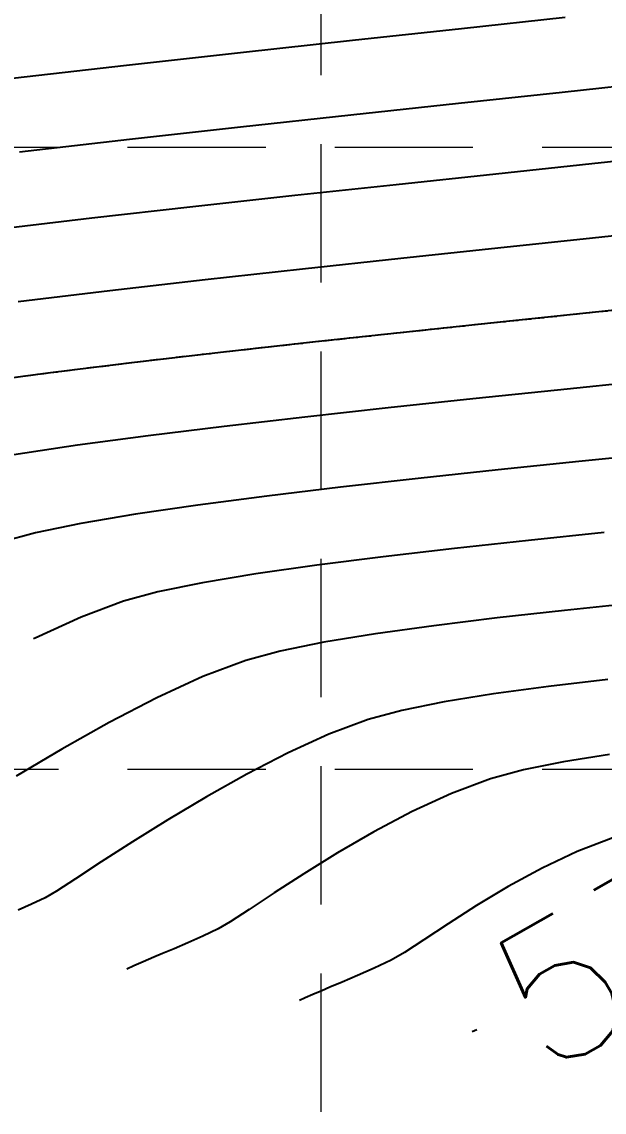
# Model space of a CAD drawing. Header units: inches. Extents: x 2547543 to 2548696, y 7125653 to 7126375.
# Drawn here: x 2548290.92 to 2548307.79, y 7125770.37 to 7125801.92 of the extents above; entities that cross this region are included whole.
import ezdxf

# ---------------------------------------------------------------- set-up
doc = ezdxf.new("R2010")
doc.units = ezdxf.units.IN
doc.header["$MEASUREMENT"] = 0
doc.linetypes.add('DASHED2', pattern=[0.375, 0.25, -0.125])
doc.linetypes.add('HIDDEN', pattern=[0.375, 0.25, -0.125])
for name, color, linetype in [('CONT-MJR', 6, 'Continuous'), ('CONT-MNR', 14, 'Continuous'), ('GRID', 254, 'HIDDEN'), ('V-100YR-LINE', 2, 'DASHED2')]:
    doc.layers.add(name, color=color, linetype=linetype)
doc.styles.add('L80', font='simplex', dxfattribs={"height": 3.2})

msp = doc.modelspace()

# ---------------------------------------------------------------- linework, layer by layer
at = {"layer": 'CONT-MJR', "color": 35}
for points, elevation in [([(2548310.062636068, 7125798.093421831), (2548307.428135656, 7125797.811802085)], 565), ([(2548303.448432984, 7125786.678777352), (2548301.39077348, 7125786.440056321)], 570), ([(2548291.309380267, 7125784.087730532), (2548291.261864178, 7125784.063596895)], 570), ([(2548304.095970529, 7125772.750655535), (2548303.966924286, 7125772.694163165)], 575), ([(2548304.100990684, 7125772.7528532), (2548304.095970529, 7125772.750655535)], 575)]:
    msp.add_lwpolyline(points, dxfattribs=dict(at, elevation=elevation))
at = {"layer": 'CONT-MJR', "color": 35, "extrusion": (0.1062708559733382, -0.9943372190412536, 0), "elevation": -6814635.169114929}
msp.add_lwpolyline([(3291138.757802185, 565.0000000000005), (3291135.859039508, 565.0000000000005)], dxfattribs=at)
at = {"layer": 'CONT-MJR', "color": 35, "extrusion": (0.1058624527269959, -0.9943807827500613, 0), "elevation": -6815986.331173566}
msp.add_lwpolyline([(3288342.369071357, 565), (3288339.57256558, 565)], dxfattribs=at)
at = {"layer": 'CONT-MJR', "color": 35, "extrusion": (0.1074480369832624, -0.9942107016867419, 0), "elevation": -6810733.819658111}
msp.add_lwpolyline([(3299201.807795181, 565.0000000000009), (3299198.851511921, 565.0000000000009)], dxfattribs=at)
at = {"layer": 'CONT-MJR', "color": 35, "extrusion": (0.1094022215073295, -0.9939975623356736, 0), "elevation": -6804235.185804988}
msp.add_lwpolyline([(3312580.830758049, 565.0000000000009), (3312577.86168224, 565.0000000000009)], dxfattribs=at)
at = {"layer": 'CONT-MJR', "color": 35, "extrusion": (0.112211981095554, -0.9936842915627736, 0), "elevation": -6794842.783240252}
msp.add_lwpolyline([(3331801.330286935, 565.0000000000009), (3331798.39313212, 565.0000000000009)], dxfattribs=at)
at = {"layer": 'CONT-MJR', "color": 35, "extrusion": (0.1160367909530108, -0.9932449159926908, 0), "elevation": -6781965.146439242}
msp.add_lwpolyline([(3357933.551146191, 565.0000000000009), (3357930.690603073, 565.0000000000009)], dxfattribs=at)
at = {"layer": 'CONT-MJR', "color": 35, "extrusion": (0.1031418663772516, -0.9946666554178928, 0), "elevation": -6824945.639637407}
msp.add_lwpolyline([(3269683.769205974, 570.0000000000005), (3269681.564117118, 570.0000000000005)], dxfattribs=at)
at = {"layer": 'CONT-MJR', "color": 35, "extrusion": (0.1079344367071162, -0.9941580142878281, 0), "elevation": -6809108.237546533}
msp.add_lwpolyline([(3302536.226010082, 570), (3302534.067365866, 570)], dxfattribs=at)
at = {"layer": 'CONT-MJR', "color": 35, "extrusion": (0.1412029867602888, -0.9899806647253135, 0), "elevation": -6694563.059170527}
msp.add_lwpolyline([(3528949.489681473, 570), (3528947.714217978, 570)], dxfattribs=at)
at = {"layer": 'CONT-MJR', "color": 35, "extrusion": (0.1258572496997912, -0.9920483620761664, 0), "elevation": -6748402.561913528}
msp.add_lwpolyline([(3424870.104086803, 570.0000000000009), (3424868.160424973, 570.0000000000009)], dxfattribs=at)
at = {"layer": 'CONT-MJR', "color": 35, "extrusion": (-0.1639484096555953, 0.9864689143462156, 0), "elevation": 6611576.968716832}
msp.add_lwpolyline([(-3682077.743561119, 570.0000000000009), (-3682076.176290749, 570.0000000000009)], dxfattribs=at)
at = {"layer": 'CONT-MJR', "color": 35, "extrusion": (-0.1995398671092944, 0.9798897088111526, 0), "elevation": 6473997.385761732}
msp.add_lwpolyline([(-3918927.510228409, 570.0000000000009), (-3918926.190311044, 570.0000000000009)], dxfattribs=at)
at = {"layer": 'CONT-MJR', "color": 35, "extrusion": (0.2607392430155844, -0.9654092640697313, 0), "elevation": -6214858.788293344}
msp.add_lwpolyline([(4318119.368142631, 570.0000000000009), (4318118.332722329, 570.0000000000009)], dxfattribs=at)
at = {"layer": 'CONT-MJR', "color": 35, "extrusion": (0.3527492826391807, -0.9357178760703162, 0), "elevation": -5768815.716903185}
msp.add_lwpolyline([(4898099.725223092, 570.0000000000009), (4898098.422565122, 570.0000000000009)], dxfattribs=at)
at = {"layer": 'CONT-MJR', "color": 35, "extrusion": (0.4133569583321742, -0.9105690665723128, 0), "elevation": -5435164.620770889}
msp.add_lwpolyline([(5265889.14408996, 570), (5265887.675172826, 570)], dxfattribs=at)
at = {"layer": 'CONT-MNR', "color": 35}
for points, elevation in [([(2548306.661959168, 7125802.045309341), (2548303.656362769, 7125801.720963029)], 563), ([(2548303.656362769, 7125801.720963029), (2548300.503710063, 7125801.379406546)], 563), ([(2548297.253075788, 7125801.023948824), (2548293.953534681, 7125800.657898802)], 563), ([(2548300.449594164, 7125799.21888217), (2548297.255132639, 7125798.87038934)], 564), ([(2548297.255132639, 7125798.87038934), (2548294.040524661, 7125798.513321668)], 564), ([(2548294.040524661, 7125798.513321668), (2548290.856711143, 7125798.150808366)], 564), ([(2548307.448671659, 7125795.658124446), (2548304.71018241, 7125795.369118525)], 566), ([(2548301.897706909, 7125795.070568748), (2548299.056654479, 7125794.764496758)], 566), ([(2548293.470456126, 7125794.137872696), (2548290.81612885, 7125793.821363907)], 566), ([(2548307.537637137, 7125793.514548369), (2548304.864856974, 7125793.235352663)], 567), ([(2548299.432382684, 7125792.656917708), (2548296.763958777, 7125792.360628913)], 567), ([(2548296.763958777, 7125792.360628913), (2548294.188257175, 7125792.061592874)], 567), ([(2548303.981996605, 7125791.008260654), (2548301.527693574, 7125790.746935381)], 568), ([(2548309.380087923, 7125789.43221022), (2548307.057312915, 7125789.195085824)], 569), ([(2548307.057312915, 7125789.195085824), (2548304.718734778, 7125788.95241217)], 569), ([(2548300.156890152, 7125788.452277167), (2548298.014984181, 7125788.195745855)], 569), ([(2548292.633494753, 7125787.405876912), (2548291.32334197, 7125787.137378993)], 569), ([(2548308.659520776, 7125785.099382262), (2548306.641246232, 7125784.888800631)], 571), ([(2548301.165080489, 7125784.211031693), (2548299.667811606, 7125783.966208629)], 571), ([(2548298.402219438, 7125783.710156159), (2548297.408874108, 7125783.441806658)], 571), ([(2548297.408874108, 7125783.441806658), (2548296.165945988, 7125782.971347549)], 571), ([(2548296.165945988, 7125782.971347549), (2548294.831418835, 7125782.358243158)], 571), ([(2548304.581992402, 7125782.468978641), (2548303.154281452, 7125782.239935207)], 572), ([(2548294.831418835, 7125782.358243158), (2548293.4531446, 7125781.645516553)], 571), ([(2548303.154281452, 7125782.239935207), (2548301.931381327, 7125781.994109492)], 572), ([(2548299.818546731, 7125781.30392599), (2548298.638074297, 7125780.766762353)], 572), ([(2548306.609421681, 7125780.507216384), (2548305.449603715, 7125780.27548163)], 573), ([(2548307.940049102, 7125780.715833), (2548306.609421681, 7125780.507216384)], 573), ([(2548304.494920084, 7125780.016561345), (2548303.362800855, 7125779.590729434)], 573), ([(2548296.272671565, 7125779.494513746), (2548295.156195439, 7125778.828326553)], 572), ([(2548302.227454979, 7125779.067333977), (2548301.117700822, 7125778.48204999)], 573), ([(2548294.129505586, 7125778.188029282), (2548293.226829092, 7125777.608070822)], 572), ([(2548305.990164832, 7125777.428833065), (2548305.010033773, 7125776.893564627)], 574), ([(2548291.930424522, 7125776.766965884), (2548291.605150616, 7125776.574717181)], 572), ([(2548298.230172346, 7125776.711617036), (2548297.510968741, 7125776.235529111)], 573), ([(2548291.605150616, 7125776.574717181), (2548291.206521277, 7125776.385947133)], 572), ([(2548304.094699803, 7125776.343892192), (2548303.270881706, 7125775.817870572)], 574), ([(2548303.270881706, 7125775.817870572), (2548302.565298269, 7125775.35355458)], 574), ([(2548295.733133152, 7125775.266994756), (2548295.332936645, 7125775.097614732)], 573), ([(2548302.565298269, 7125775.35355458), (2548302.004668276, 7125774.988999031)], 574), ([(2548300.199935778, 7125774.129920837), (2548299.840323055, 7125773.9808647)], 574)]:
    msp.add_lwpolyline(points, dxfattribs=dict(at, elevation=elevation))
at = {"layer": 'CONT-MNR', "color": 35, "extrusion": (0.1087022943353088, -0.9940743489328351, 0), "elevation": -6806570.255449156}
msp.add_lwpolyline([(3307791.123029997, 563), (3307787.853018777, 563)], dxfattribs=at)
at = {"layer": 'CONT-MNR', "color": 35, "extrusion": (0.1124353251818948, -0.9936590449702764, 0), "elevation": -6794098.017051563}
msp.add_lwpolyline([(3333327.050325013, 563.0000000000009), (3333323.729897127, 563.0000000000009)], dxfattribs=at)
at = {"layer": 'CONT-MNR', "color": 35, "extrusion": (0.1068642036160019, -0.9942736253092092, 0), "elevation": -6812672.124922039}
msp.add_lwpolyline([(3295209.789758533, 564), (3295206.945092223, 564)], dxfattribs=at)
at = {"layer": 'CONT-MNR', "color": 35, "extrusion": (0.1066584719766863, -0.9942957157483876, 0), "elevation": -6813353.80425985}
msp.add_lwpolyline([(3293797.235813353, 564.0000000000005), (3293794.217248724, 564.0000000000005)], dxfattribs=at)
at = {"layer": 'CONT-MNR', "color": 35, "extrusion": (0.1072070592469744, -0.9942367154996922, 0), "elevation": -6811535.413412948}
msp.add_lwpolyline([(3297552.989631034, 564.0000000000009), (3297549.848151634, 564.0000000000009)], dxfattribs=at)
at = {"layer": 'CONT-MNR', "color": 35, "extrusion": (0.10534056384381, -0.9944362048965575, 0), "elevation": -6817709.047643193}
msp.add_lwpolyline([(3284767.15437658, 566.0000000000005), (3284764.520629276, 566.0000000000005)], dxfattribs=at)
at = {"layer": 'CONT-MNR', "color": 35, "extrusion": (0.1055588911193565, -0.9944130532659212, 0), "elevation": -6816987.710512228}
msp.add_lwpolyline([(3286258.525012016, 566), (3286255.696735084, 566)], dxfattribs=at)
at = {"layer": 'CONT-MNR', "color": 35, "extrusion": (0.1096563441288604, -0.9939695599928063, 0), "elevation": -6803385.928366132}
msp.add_lwpolyline([(3314320.294960225, 566), (3314317.453605571, 566)], dxfattribs=at)
at = {"layer": 'CONT-MNR', "color": 35, "extrusion": (0.1133324107503975, -0.9935571270307023, 0), "elevation": -6791079.309130726}
msp.add_lwpolyline([(3339461.347382437, 566), (3339458.567493649, 566)], dxfattribs=at)
at = {"layer": 'CONT-MNR', "color": 35, "extrusion": (0.1041732498788156, -0.9945591656657164, 0), "elevation": -6821557.774649061}
msp.add_lwpolyline([(3276762.283960314, 567.0000000000009), (3276759.686867938, 567.0000000000009)], dxfattribs=at)
at = {"layer": 'CONT-MNR', "color": 35, "extrusion": (0.1048196371143306, -0.9944912486669856, 0), "elevation": -6819426.62117764}
msp.add_lwpolyline([(3281189.948117184, 567), (3281187.216104015, 567)], dxfattribs=at)
at = {"layer": 'CONT-MNR', "color": 35, "extrusion": (0.1069380733655815, -0.9942656830369122, 0), "elevation": -6812420.871552091}
msp.add_lwpolyline([(3295707.944826445, 567), (3295705.213653933, 567)], dxfattribs=at)
at = {"layer": 'CONT-MNR', "color": 35, "extrusion": (0.1222864613105842, -0.9924948470295123, 0), "elevation": -6760690.023474434}
msp.add_lwpolyline([(3400556.745807745, 567), (3400554.29003259, 567)], dxfattribs=at)
at = {"layer": 'CONT-MNR', "color": 35, "extrusion": (0.1320158805290831, -0.9912476014034692, 0), "elevation": -6727009.012132405}
msp.add_lwpolyline([(3466705.759601647, 567.0000000000009), (3466703.486353616, 567.0000000000009)], dxfattribs=at)
at = {"layer": 'CONT-MNR', "color": 35, "extrusion": (0.1036563600087051, -0.9946131705491064, 0), "elevation": -6823257.672426986}
msp.add_lwpolyline([(3273212.732086076, 568), (3273210.261155616, 568)], dxfattribs=at)
at = {"layer": 'CONT-MNR', "color": 35, "extrusion": (0.1027119599012886, -0.9947111406298997, 0), "elevation": -6826362.40764818}
msp.add_lwpolyline([(3266735.225922748, 568.0000000000009), (3266732.791838336, 568.0000000000009)], dxfattribs=at)
at = {"layer": 'CONT-MNR', "color": 35, "extrusion": (0.1094886623246139, -0.9939880446073618, 0), "elevation": -6803940.68536059}
msp.add_lwpolyline([(3313174.549469154, 568), (3313172.123625054, 568)], dxfattribs=at)
at = {"layer": 'CONT-MNR', "color": 35, "extrusion": (0.1147449724475469, -0.9933949825210574, 0), "elevation": -6786319.998749197}
msp.add_lwpolyline([(3349116.188675464, 568.0000000000009), (3349113.844702491, 568.0000000000009)], dxfattribs=at)
at = {"layer": 'CONT-MNR', "color": 35, "extrusion": (0.132358040486107, -0.9912019719102048, 0), "elevation": -6725809.763467975}
msp.add_lwpolyline([(3469030.208137134, 568.0000000000009), (3469028.14622158, 568.0000000000009)], dxfattribs=at)
at = {"layer": 'CONT-MNR', "color": 35, "extrusion": (0.1221056295928076, -0.9925171107954482, 0), "elevation": -6761307.330038714}
msp.add_lwpolyline([(3399327.265646232, 568), (3399325.043018655, 568)], dxfattribs=at)
at = {"layer": 'CONT-MNR', "color": 35, "extrusion": (0.146886589227429, -0.9891533399352866, 0), "elevation": -6674188.650559454}
msp.add_lwpolyline([(3567335.015159362, 568.0000000000009), (3567333.153135037, 568.0000000000009)], dxfattribs=at)
at = {"layer": 'CONT-MNR', "color": 35, "extrusion": (0.1115594709830979, -0.9937577594333397, 0), "elevation": -6797020.549122112}
msp.add_lwpolyline([(3327344.506613517, 569), (3327342.244348294, 569)], dxfattribs=at)
at = {"layer": 'CONT-MNR', "color": 35, "extrusion": (0.1064742170710828, -0.9943154635723513, 0), "elevation": -6813953.395750618}
msp.add_lwpolyline([(3292531.58745424, 569), (3292529.260525722, 569)], dxfattribs=at)
at = {"layer": 'CONT-MNR', "color": 35, "extrusion": (0.129341460560279, -0.9916001142497585, 0), "elevation": -6736331.80182026}
msp.add_lwpolyline([(3448552.455681712, 569.0000000000009), (3448550.443794022, 569.0000000000009)], dxfattribs=at)
at = {"layer": 'CONT-MNR', "color": 35, "extrusion": (0.1442355706629123, -0.9895433796229168, 0), "elevation": -6683721.345533809}
msp.add_lwpolyline([(3549441.545209983, 569), (3549439.718721189, 569)], dxfattribs=at)
at = {"layer": 'CONT-MNR', "color": 35, "extrusion": (0.1662327128298886, -0.9860865505548769, 0), "elevation": -6603033.525498295}
msp.add_lwpolyline([(3697377.66568758, 569), (3697376.064295219, 569)], dxfattribs=at)
at = {"layer": 'CONT-MNR', "color": 35, "extrusion": (0.2608351790118736, -0.9653833484113158, 0), "elevation": -6214432.223250911}
msp.add_lwpolyline([(4318733.974034131, 569), (4318732.937643936, 569)], dxfattribs=at)
at = {"layer": 'CONT-MNR', "color": 35, "extrusion": (0.1217508230933751, -0.9925606969229065, 0), "elevation": -6762515.605639961}
msp.add_lwpolyline([(3396917.230340688, 571.0000000000009), (3396915.377645977, 571.0000000000009)], dxfattribs=at)
at = {"layer": 'CONT-MNR', "color": 35, "extrusion": (0.1109344976855669, -0.9938277200919942, 0), "elevation": -6799107.432707273}
msp.add_lwpolyline([(3323073.146619532, 571), (3323071.185637494, 571)], dxfattribs=at)
at = {"layer": 'CONT-MNR', "color": 35, "extrusion": (0.1376631513367451, -0.9904791046579613, 0), "elevation": -6707133.196388432}
msp.add_lwpolyline([(3504998.671228851, 571.0000000000009), (3504996.966624008, 571.0000000000009)], dxfattribs=at)
at = {"layer": 'CONT-MNR', "color": 35, "extrusion": (0.1983005263190565, -0.9801412659721991, 0), "elevation": -6478945.752338408}
msp.add_lwpolyline([(3910740.373420466, 571.0000000000005), (3910739.082186017, 571.0000000000005)], dxfattribs=at)
at = {"layer": 'CONT-MNR', "color": 35, "extrusion": (0.1334199072861861, -0.9910595987829115, 0), "elevation": -6722080.553653887}
msp.add_lwpolyline([(3476244.561254215, 572), (3476242.952958705, 572)], dxfattribs=at)
at = {"layer": 'CONT-MNR', "color": 35, "extrusion": (0.116784274141144, -0.9931573054221201, 0), "elevation": -6779421.041982413}
msp.add_lwpolyline([(3363049.98682157, 572.0000000000009), (3363048.253443204, 572.0000000000009)], dxfattribs=at)
at = {"layer": 'CONT-MNR', "color": 35, "extrusion": (-0.2610927298759823, 0.9653137243434943, 0), "elevation": 6213272.04778106}
msp.add_lwpolyline([(-4320400.701476597, 572.0000000000009), (-4320399.686796909, 572.0000000000009)], dxfattribs=at)
at = {"layer": 'CONT-MNR', "color": 35, "extrusion": (0.48850228986791, -0.872562612534945, 0), "elevation": -4972843.461848943}
msp.add_lwpolyline([(5704506.243915109, 571.0000000000009), (5704504.669048914, 571.0000000000009)], dxfattribs=at)
at = {"layer": 'CONT-MNR', "color": 35, "extrusion": (0.3513056744310861, -0.9362608200242707, 0), "elevation": -5776357.66052019}
msp.add_lwpolyline([(4889201.895111503, 572), (4889200.684604407, 572)], dxfattribs=at)
at = {"layer": 'CONT-MNR', "color": 35, "extrusion": (0.5094981791285088, -0.8604717342625114, 0), "elevation": -4833182.85438506}
msp.add_lwpolyline([(5823305.685891211, 571.0000000000009), (5823304.149277646, 571.0000000000009)], dxfattribs=at)
at = {"layer": 'CONT-MNR', "color": 35, "extrusion": (0.4578714244762589, -0.889018424245573, 0), "elevation": -5168157.261380488}
msp.add_lwpolyline([(5528175.829910958, 572), (5528174.487568229, 572)], dxfattribs=at)
at = {"layer": 'CONT-MNR', "color": 35, "extrusion": (0.2617546564234624, -0.965134446510244, 0), "elevation": -6210305.184707524}
msp.add_lwpolyline([(4324663.5374001, 573.0000000000005), (4324662.548228451, 573.0000000000005)], dxfattribs=at)
at = {"layer": 'CONT-MNR', "color": 35, "extrusion": (0.4893330411206626, -0.8720969985429395, 0), "elevation": -4967405.34466144}
msp.add_lwpolyline([(5709242.225128403, 572.0000000000005), (5709240.881200702, 572.0000000000005)], dxfattribs=at)
at = {"layer": 'CONT-MNR', "color": 35, "extrusion": (0.4186556735687927, -0.9081450473292582, 0), "elevation": -5404379.782869833}
msp.add_lwpolyline([(5297477.132279677, 573), (5297475.882098467, 573)], dxfattribs=at)
at = {"layer": 'CONT-MNR', "color": 35, "extrusion": (0.5291762412420133, -0.8485119361004739, 0), "elevation": -4697811.1375164}
msp.add_lwpolyline([(5933051.713034618, 572.0000000000009), (5933050.503045918, 572.0000000000009)], dxfattribs=at)
at = {"layer": 'CONT-MNR', "color": 35, "extrusion": (0.501348683077968, -0.8652453397597627, 0), "elevation": -4887959.214308728}
msp.add_lwpolyline([(5777405.324276314, 573), (5777404.104571314, 573)], dxfattribs=at)
at = {"layer": 'CONT-MNR', "color": 35, "extrusion": (0.3560581677918398, -0.9344637933856603, 0), "elevation": -5751435.933764556}
msp.add_lwpolyline([(4918493.162842708, 574), (4918492.061067672, 574)], dxfattribs=at)
at = {"layer": 'CONT-MNR', "color": 35, "extrusion": (0.5265127556765532, -0.8501672294965753, 0), "elevation": -4716390.342093432}
msp.add_lwpolyline([(5918294.146903386, 573.0000000000005), (5918293.003462918, 573.0000000000005)], dxfattribs=at)
at = {"layer": 'CONT-MNR', "color": 35, "extrusion": (-0.4284486488194824, 0.9035661322364621, 0), "elevation": 5346792.892283859}
msp.add_lwpolyline([(-5355593.825338763, 574.0000000000005), (-5355592.698460137, 574.0000000000005)], dxfattribs=at)
at = {"layer": 'CONT-MNR', "color": 35, "extrusion": (-0.5460064006497061, 0.8377810038724635, 0), "elevation": 4578456.705280517}
msp.add_lwpolyline([(-6025631.841347296, 572), (-6025630.952766574, 572)], dxfattribs=at)
at = {"layer": 'CONT-MNR', "color": 35, "extrusion": (-0.541939202737998, 0.8404176940877098, 0), "elevation": 4607609.581959303}
msp.add_lwpolyline([(-6003368.064786931, 572.0000000000005), (-6003367.408008136, 572.0000000000005)], dxfattribs=at)
at = {"layer": 'CONT-MNR', "color": 35, "extrusion": (0.5435156699981253, -0.8393990210063917, 0), "elevation": -4596329.975714329}
msp.add_lwpolyline([(6012011.367935047, 573.0000000000005), (6012010.34331056, 573.0000000000005)], dxfattribs=at)
at = {"layer": 'CONT-MNR', "color": 35, "extrusion": (0.5148208085757077, -0.857297810015548, 0), "elevation": -4796992.479749234}
msp.add_lwpolyline([(5853154.526428638, 574), (5853153.458732022, 574)], dxfattribs=at)
at = {"layer": 'CONT-MNR', "color": 35, "extrusion": (0.4045812240530561, -0.9145020684196021, 0), "elevation": -5485546.468466197}
msp.add_lwpolyline([(5213372.911854047, 572.0000000000005), (5213372.491482064, 572.0000000000005)], dxfattribs=at)
at = {"layer": 'CONT-MNR', "color": 35, "extrusion": (0.5475691091915794, -0.8367604619358757, 0), "elevation": -4567198.81645675}
msp.add_lwpolyline([(6034169.548015447, 573), (6034168.891292198, 573)], dxfattribs=at)
at = {"layer": 'CONT-MNR', "color": 35, "extrusion": (0.5087656420039207, -0.8609050595253455, 0), "elevation": -4838130.565021765}
msp.add_lwpolyline([(5819191.685576674, 573.0000000000009), (5819191.277845155, 573.0000000000009)], dxfattribs=at)
at = {"layer": 'CONT-MNR', "color": 35, "extrusion": (0.4044389972778165, -0.9145649771781743, 0), "elevation": -5486354.323360149}
msp.add_lwpolyline([(5212523.90878604, 573.0000000000009), (5212523.432826585, 573.0000000000009)], dxfattribs=at)
at = {"layer": 'CONT-MNR', "color": 35, "extrusion": (-0.427463943968794, 0.9040323979850743, 0), "elevation": 5352627.145589907}
msp.add_lwpolyline([(-5349754.866593513, 573), (-5349754.377671251, 573)], dxfattribs=at)
at = {"layer": 'CONT-MNR', "color": 35, "extrusion": (0.4010252094336603, -0.91606701796249, 0), "elevation": -5505756.885404433}
msp.add_lwpolyline([(5192024.127290482, 573), (5192023.788842874, 573)], dxfattribs=at)
at = {"layer": 'CONT-MNR', "color": 35, "extrusion": (-0.388749699710092, 0.9213434055634813, 0), "elevation": 5574636.852494597}
msp.add_lwpolyline([(-5117997.665321432, 573.0000000000009), (-5117997.399604067, 573.0000000000009)], dxfattribs=at)
at = {"layer": 'CONT-MNR', "color": 35, "extrusion": (-0.3831045231489384, 0.9237049985481429, 0), "elevation": 5605850.607829253}
msp.add_lwpolyline([(-5083789.807648754, 573.0000000000009), (-5083789.443134611, 573.0000000000009)], dxfattribs=at)
at = {"layer": 'CONT-MNR', "color": 35, "extrusion": (0.5036195485439999, -0.8639255467482936, 0), "elevation": -4872764.348231499}
msp.add_lwpolyline([(5790222.785648635, 574.0000000000009), (5790222.335427241, 574.0000000000009)], dxfattribs=at)
at = {"layer": 'CONT-MNR', "color": 35, "extrusion": (0.4010252061582572, -0.9160670193963582, 0), "elevation": -5505756.903968546}
msp.add_lwpolyline([(5192023.468807272, 573.0000000000009), (5192023.245228203, 573.0000000000009)], dxfattribs=at)
at = {"layer": 'CONT-MNR', "color": 35, "extrusion": (0.4010252087756527, -0.9160670182505449, 0), "elevation": -5505756.889133845}
msp.add_lwpolyline([(5192023.784888109, 573), (5192023.484538373, 573)], dxfattribs=at)
at = {"layer": 'CONT-MNR', "color": 35, "extrusion": (0.4043265093525459, -0.9146147133273036, 0), "elevation": -5486992.530959079}
msp.add_lwpolyline([(5211853.251170082, 574.0000000000009), (5211852.719623145, 574.0000000000009)], dxfattribs=at)
at = {"layer": 'CONT-MNR', "color": 35, "extrusion": (0.4270351550520757, -0.9042350227400229, 0), "elevation": -5355160.728606914}
msp.add_lwpolyline([(5347219.899897762, 574), (5347219.363119407, 574)], dxfattribs=at)
at = {"layer": 'CONT-MNR', "color": 35, "extrusion": (-0.3900765298997607, 0.9207824394618748, 0), "elevation": 5567255.58726901}
msp.add_lwpolyline([(-5126027.80248662, 574), (-5126027.320027055, 574)], dxfattribs=at)
at = {"layer": 'CONT-MNR', "color": 35, "extrusion": (0.4010252107223763, -0.9160670173983309, 0), "elevation": -5505754.040690186}
msp.add_lwpolyline([(5192028.194516184, 574), (5192027.918669985, 574)], dxfattribs=at)
at = {"layer": 'CONT-MNR', "color": 35, "extrusion": (0.3870358544457383, -0.9220646655053306, 0), "elevation": -5584140.996049224}
msp.add_lwpolyline([(5107627.261145946, 574), (5107627.00923527, 574)], dxfattribs=at)
at = {"layer": 'CONT-MNR', "color": 35, "extrusion": (-0.4010252135849076, 0.9160670161452051, 0), "elevation": 5505754.024466111}
msp.add_lwpolyline([(-5192027.691079248, 574.0000000000009), (-5192027.508854777, 574.0000000000009)], dxfattribs=at)
at = {"layer": 'CONT-MNR', "color": 35, "extrusion": (-0.4010252038539602, 0.9160670204051063, 0), "elevation": 5505754.079618571}
msp.add_lwpolyline([(-5192027.877389368, 574.0000000000005), (-5192027.632594221, 574.0000000000005)], dxfattribs=at)
at = {"layer": 'GRID', "color": 252, "linetype": 'HIDDEN', "lineweight": 0, "ltscale": 16}
for p, q in [((2548299.583313591, 7126356.376313465), (2548299.583313591, 7125726.296813901)), ((2547561.986892405, 7125798.2968139), (2548677.986892388, 7125798.2968139)), ((2547561.986892405, 7125780.2968139), (2548677.986892388, 7125780.2968139))]:
    msp.add_line(p, q, dxfattribs=at)
at = {"layer": 'V-100YR-LINE', "color": 5}
for p, q in [((2548310.120599163, 7125793.785095922, 567), (2548307.537637137, 7125793.514548369, 567)), ((2548307.537637137, 7125793.514548369, 567), (2548304.864856974, 7125793.235352663, 567)), ((2548304.864856974, 7125793.235352663, 567), (2548302.147893786, 7125792.948984034, 567)), ((2548302.147893786, 7125792.948984034, 567), (2548299.432382684, 7125792.656917708, 567)), ((2548299.432382684, 7125792.656917708, 567), (2548296.763958777, 7125792.360628913, 567)), ((2548296.763958777, 7125792.360628913, 567), (2548294.188257175, 7125792.061592874, 567)), ((2548294.188257175, 7125792.061592874, 567), (2548291.750912989, 7125791.761284821, 567)), ((2548291.750912989, 7125791.761284821, 567), (2548289.497561329, 7125791.46117998, 567))]:
    msp.add_line(p, q, dxfattribs=at)

# ---------------------------------------------------------------- texts
at = {"layer": 'CONT-MJR', "color": 35, "insert": (2548304.062280377, 7125774.839730089, 575), "char_height": 4, "width": 15.04761904761904, "attachment_point": 1, "rotation": 29.689483689369595, "style": 'L80'}
msp.add_mtext('\\Fsimplex.shx;\\W1.0000000000;\\T1.0000000000;\\o\\l575', dxfattribs=at)

doc.saveas('drawing.dxf')
